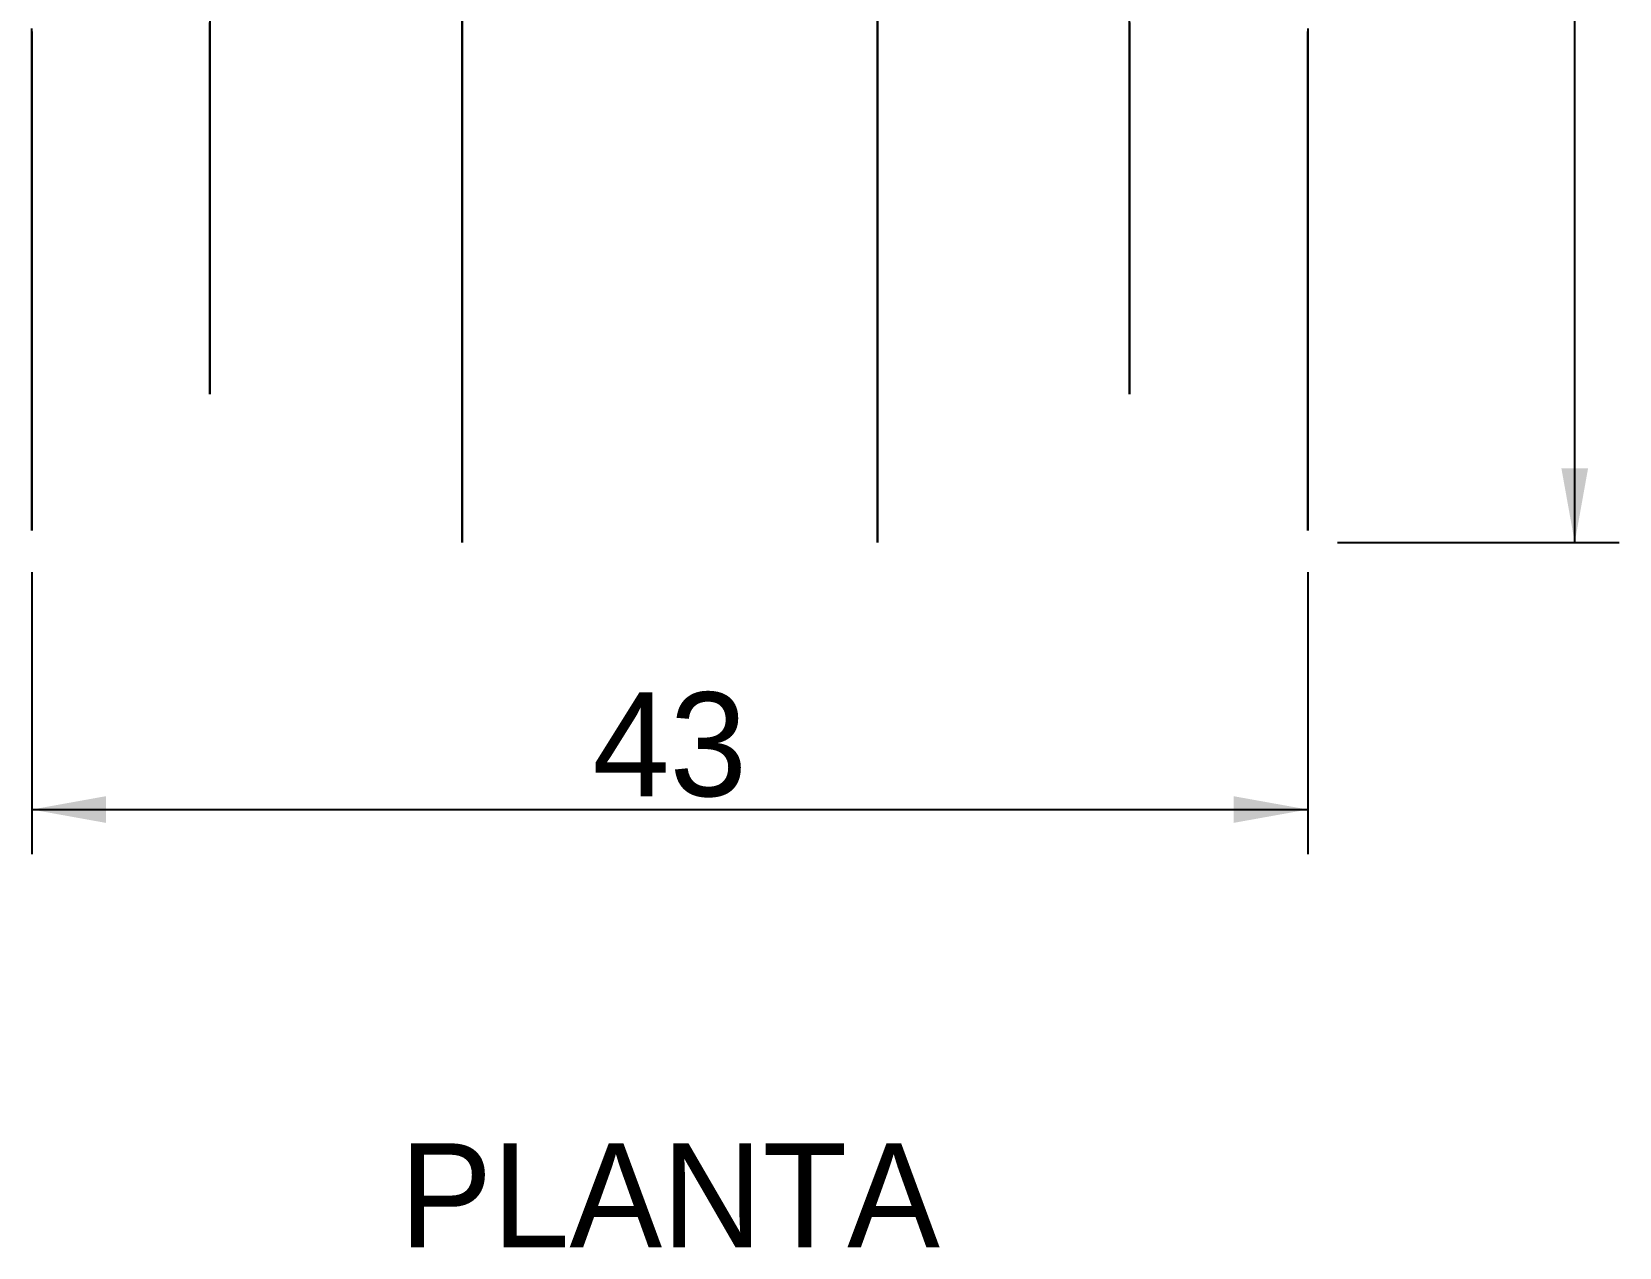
# Model space of a CAD drawing. Extents: x 0 to 420, y 0 to 297.
# Drawn here: x 80.9 to 134.4, y 156.6 to 197.5 of the extents above; entities that cross this region are included whole.
import ezdxf
from ezdxf.enums import TextEntityAlignment as Align

# ---------------------------------------------------------------- set-up
doc = ezdxf.new("R2010")
doc.units = 0
for name, color, linetype in [('COTAS', 7, 'CONTINUOUS'), ('TEXTO', 7, 'CONTINUOUS'), ('VISIBLE', 7, 'CONTINUOUS')]:
    doc.layers.add(name, color=color, linetype=linetype)

msp = doc.modelspace()

# ---------------------------------------------------------------- linework, layer by layer
at = {"layer": 'COTAS'}
for p, q in [((132.8816, 180.3155), (132.8816, 264.3155)), ((124.8816, 180.3155), (134.3816, 180.3155)), ((80.8816, 179.3155), (80.8816, 169.8155)), ((123.8816, 179.3155), (123.8816, 169.8155)), ((80.8816, 171.3155), (123.8816, 171.3155))]:
    msp.add_line(p, q, dxfattribs=at)
for points in [[(132.8816, 180.3155), (133.3316, 182.8155), (132.4316, 182.8155)], [(80.8816, 171.3155), (83.3816, 171.7655), (83.3816, 170.8655)], [(123.8816, 171.3155), (121.3816, 171.7655), (121.3816, 170.8655)]]:
    msp.add_solid(points, dxfattribs=at)
at = {"layer": 'VISIBLE'}
for p, q in [((95.3816, 198.7729), (95.3816, 197.1701)), ((109.3816, 197.1701), (109.3816, 198.7729)), ((86.8816, 198.1013), (86.8816, 197.5219)), ((95.3816, 197.1154), (95.3816, 197.9912)), ((109.3816, 197.9912), (109.3816, 197.1154)), ((117.8816, 197.5219), (117.8816, 198.1013)), ((80.8816, 197.1455), (80.8816, 197.6381)), ((80.8816, 197.5293), (80.8816, 196.991)), ((86.8816, 196.1525), (86.8816, 197.8425)), ((86.8816, 197.5219), (86.8816, 196.3375)), ((86.8816, 196.1525), (86.8816, 197.5219)), ((95.3816, 197.6381), (95.3816, 197.1455)), ((95.3816, 196.991), (95.3816, 197.5293)), ((109.3816, 197.1455), (109.3816, 197.6381)), ((109.3816, 197.5293), (109.3816, 196.991)), ((117.8816, 197.8425), (117.8816, 196.1525)), ((117.8816, 197.2199), (117.8816, 197.5219)), ((117.8816, 197.5219), (117.8816, 196.1525)), ((123.8816, 197.6381), (123.8816, 197.1455)), ((123.8816, 196.991), (123.8816, 197.5293)), ((80.8816, 196.991), (80.8816, 197.1455)), ((80.8816, 196.991), (80.8816, 196.8512)), ((80.8816, 196.5043), (80.8816, 196.991)), ((95.3816, 197.1701), (95.3816, 196.7475)), ((95.3816, 197.1455), (95.3816, 196.991)), ((95.3816, 196.7475), (95.3816, 197.1154)), ((95.3816, 196.8512), (95.3816, 196.991)), ((95.3816, 196.991), (95.3816, 196.5043)), ((109.3816, 196.7475), (109.3816, 197.1701)), ((109.3816, 196.991), (109.3816, 197.1455)), ((109.3816, 197.1154), (109.3816, 196.7475)), ((109.3816, 196.991), (109.3816, 196.8512)), ((109.3816, 196.5043), (109.3816, 196.991)), ((117.8816, 196.1525), (117.8816, 197.2199)), ((123.8816, 197.1455), (123.8816, 196.991)), ((123.8816, 196.8512), (123.8816, 196.991)), ((123.8816, 196.991), (123.8816, 196.5043)), ((80.8816, 196.8512), (80.8816, 196.4059)), ((80.8816, 193.4849), (80.8816, 196.5043)), ((80.8816, 196.4059), (80.8816, 193.3866)), ((95.3816, 196.4059), (95.3816, 196.8512)), ((95.3816, 196.7475), (95.3816, 196.4148)), ((95.3816, 196.3654), (95.3816, 196.7475)), ((95.3816, 196.5043), (95.3816, 194.2794)), ((95.3816, 193.4849), (95.3816, 196.5043)), ((95.3816, 196.4148), (95.3816, 195.6229)), ((95.3816, 195.6114), (95.3816, 196.4059)), ((95.3816, 196.4059), (95.3816, 193.3866)), ((95.3816, 194.9161), (95.3816, 196.3654)), ((109.3816, 196.8512), (109.3816, 196.4059)), ((109.3816, 196.4148), (109.3816, 196.7475)), ((109.3816, 196.7475), (109.3816, 196.3654)), ((109.3816, 195.6114), (109.3816, 196.5043)), ((109.3816, 196.5043), (109.3816, 193.4849)), ((109.3816, 195.6229), (109.3816, 196.4148)), ((109.3816, 196.4059), (109.3816, 194.2794)), ((109.3816, 193.3866), (109.3816, 196.4059)), ((109.3816, 196.3654), (109.3816, 194.9161)), ((123.8816, 196.4059), (123.8816, 196.8512)), ((123.8816, 196.5043), (123.8816, 193.4849)), ((123.8816, 193.3866), (123.8816, 196.4059)), ((86.8816, 196.3375), (86.8816, 196.1525)), ((86.8816, 195.9902), (86.8816, 196.1525)), ((86.8816, 196.1525), (86.8816, 194.6704)), ((86.8816, 196.1525), (86.8816, 194.9515)), ((86.8816, 194.9515), (86.8816, 195.9902)), ((117.8816, 196.1525), (117.8816, 195.2164)), ((117.8816, 194.6704), (117.8816, 196.1525)), ((117.8816, 194.9515), (117.8816, 196.1525)), ((95.3816, 195.6229), (95.3816, 194.4484)), ((95.3816, 193.3866), (95.3816, 195.6114)), ((109.3816, 194.4484), (109.3816, 195.6229)), ((109.3816, 193.4849), (109.3816, 195.6114)), ((86.8816, 194.4435), (86.8816, 194.9515)), ((95.3816, 193.7415), (95.3816, 194.9161)), ((109.3816, 194.9161), (109.3816, 193.7415)), ((117.8816, 195.2164), (117.8816, 194.9515)), ((117.8816, 194.9515), (117.8816, 194.4435)), ((86.8816, 194.6704), (86.8816, 194.1623)), ((86.8816, 192.9614), (86.8816, 194.4435)), ((95.3816, 194.4484), (95.3816, 192.9991)), ((95.3816, 194.2794), (95.3816, 193.4849)), ((109.3816, 192.9991), (109.3816, 194.4484)), ((109.3816, 194.2794), (109.3816, 193.3866)), ((117.8816, 194.1623), (117.8816, 194.6704)), ((117.8816, 194.4435), (117.8816, 192.9614)), ((86.8816, 194.1623), (86.8816, 193.1236)), ((86.8816, 192.9614), (86.8816, 194.1623)), ((95.3816, 192.9496), (95.3816, 193.7415)), ((109.3816, 193.7415), (109.3816, 192.9496)), ((117.8816, 193.8975), (117.8816, 194.1623)), ((117.8816, 194.1623), (117.8816, 192.9614)), ((117.8816, 192.9614), (117.8816, 193.8975)), ((80.8816, 193.0395), (80.8816, 193.4849)), ((80.8816, 193.3866), (80.8816, 192.8998)), ((95.3816, 193.4849), (95.3816, 193.0395)), ((95.3816, 192.8998), (95.3816, 193.3866)), ((109.3816, 193.0395), (109.3816, 193.4849)), ((109.3816, 193.3866), (109.3816, 192.8998)), ((123.8816, 193.4849), (123.8816, 193.0395)), ((123.8816, 192.8998), (123.8816, 193.3866)), ((80.8816, 192.8998), (80.8816, 193.0395)), ((80.8816, 192.8998), (80.8816, 192.7773)), ((80.8816, 192.4729), (80.8816, 192.8998)), ((80.8816, 192.7773), (80.8816, 192.3867)), ((86.8816, 193.1236), (86.8816, 192.9614)), ((86.8816, 192.8247), (86.8816, 192.9614)), ((86.8816, 192.9614), (86.8816, 191.7125)), ((86.8816, 192.9614), (86.8816, 191.9495)), ((86.8816, 191.9495), (86.8816, 192.8247)), ((95.3816, 193.0395), (95.3816, 192.8998)), ((95.3816, 192.9991), (95.3816, 192.617)), ((95.3816, 192.617), (95.3816, 192.9496)), ((95.3816, 192.7773), (95.3816, 192.8998)), ((95.3816, 192.8998), (95.3816, 192.4729)), ((95.3816, 192.3867), (95.3816, 192.7773)), ((95.3816, 192.617), (95.3816, 192.3252)), ((95.3816, 192.2818), (95.3816, 192.617)), ((109.3816, 192.8998), (109.3816, 193.0395)), ((109.3816, 192.617), (109.3816, 192.9991)), ((109.3816, 192.9496), (109.3816, 192.617)), ((109.3816, 192.8998), (109.3816, 192.7773)), ((109.3816, 192.4729), (109.3816, 192.8998)), ((109.3816, 192.7773), (109.3816, 192.3867)), ((109.3816, 192.3252), (109.3816, 192.617)), ((109.3816, 192.617), (109.3816, 192.2818)), ((117.8816, 192.9614), (117.8816, 192.1726)), ((117.8816, 191.7125), (117.8816, 192.9614)), ((117.8816, 191.9495), (117.8816, 192.9614)), ((123.8816, 193.0395), (123.8816, 192.8998)), ((123.8816, 192.7773), (123.8816, 192.8998)), ((123.8816, 192.8998), (123.8816, 192.4729)), ((123.8816, 192.3867), (123.8816, 192.7773)), ((80.8816, 189.8251), (80.8816, 192.4729)), ((80.8816, 192.3867), (80.8816, 189.7388)), ((95.3816, 192.4729), (95.3816, 190.5218)), ((95.3816, 189.8251), (95.3816, 192.4729)), ((95.3816, 191.69), (95.3816, 192.3867)), ((95.3816, 192.3867), (95.3816, 189.7388)), ((95.3816, 192.3252), (95.3816, 191.6308)), ((95.3816, 191.0109), (95.3816, 192.2818)), ((109.3816, 191.69), (109.3816, 192.4729)), ((109.3816, 192.4729), (109.3816, 189.8251)), ((109.3816, 192.3867), (109.3816, 190.5218)), ((109.3816, 189.7388), (109.3816, 192.3867)), ((109.3816, 191.6308), (109.3816, 192.3252)), ((109.3816, 192.2818), (109.3816, 191.0109)), ((117.8816, 192.1726), (117.8816, 191.9495)), ((123.8816, 192.4729), (123.8816, 189.8251)), ((123.8816, 189.7388), (123.8816, 192.3867)), ((86.8816, 191.5214), (86.8816, 191.9495)), ((86.8816, 191.7125), (86.8816, 191.2845)), ((95.3816, 189.7388), (95.3816, 191.69)), ((95.3816, 191.6308), (95.3816, 190.6007)), ((109.3816, 189.8251), (109.3816, 191.69)), ((109.3816, 190.6007), (109.3816, 191.6308)), ((117.8816, 191.9495), (117.8816, 191.5214)), ((117.8816, 191.2845), (117.8816, 191.7125)), ((86.8816, 190.2725), (86.8816, 191.5214)), ((86.8816, 191.2845), (86.8816, 190.4092)), ((86.8816, 190.2725), (86.8816, 191.2845)), ((95.3816, 189.9808), (95.3816, 191.0109)), ((109.3816, 191.0109), (109.3816, 189.9808)), ((117.8816, 191.5214), (117.8816, 190.2725)), ((117.8816, 191.0613), (117.8816, 191.2845)), ((117.8816, 191.2845), (117.8816, 190.2725)), ((117.8816, 190.2725), (117.8816, 191.0613)), ((95.3816, 190.6007), (95.3816, 189.3297)), ((95.3816, 190.5218), (95.3816, 189.8251)), ((109.3816, 189.3297), (109.3816, 190.6007)), ((109.3816, 190.5218), (109.3816, 189.7388)), ((86.8816, 190.4092), (86.8816, 190.2725)), ((86.8816, 190.1637), (86.8816, 190.2725)), ((86.8816, 190.2725), (86.8816, 189.2783)), ((86.8816, 190.2725), (86.8816, 189.4669)), ((86.8816, 189.4669), (86.8816, 190.1637)), ((95.3816, 189.2864), (95.3816, 189.9808)), ((109.3816, 189.9808), (109.3816, 189.2864)), ((117.8816, 190.2725), (117.8816, 189.6446)), ((117.8816, 189.2783), (117.8816, 190.2725)), ((117.8816, 189.4669), (117.8816, 190.2725)), ((80.8816, 189.4345), (80.8816, 189.8251)), ((80.8816, 189.7388), (80.8816, 189.312)), ((80.8816, 189.312), (80.8816, 189.4345)), ((86.8816, 189.1261), (86.8816, 189.4669)), ((95.3816, 189.8251), (95.3816, 189.4345)), ((95.3816, 189.312), (95.3816, 189.7388)), ((95.3816, 189.4345), (95.3816, 189.312)), ((109.3816, 189.4345), (109.3816, 189.8251)), ((109.3816, 189.7388), (109.3816, 189.312)), ((109.3816, 189.312), (109.3816, 189.4345)), ((117.8816, 189.6446), (117.8816, 189.4669)), ((117.8816, 189.4669), (117.8816, 189.1261)), ((123.8816, 189.8251), (123.8816, 189.4345)), ((123.8816, 189.312), (123.8816, 189.7388)), ((123.8816, 189.4345), (123.8816, 189.312)), ((80.8816, 189.312), (80.8816, 189.2087)), ((80.8816, 188.9523), (80.8816, 189.312)), ((80.8816, 189.2087), (80.8816, 188.8796)), ((80.8816, 186.7212), (80.8816, 188.9523)), ((80.8816, 188.8796), (80.8816, 186.6485)), ((86.8816, 189.2783), (86.8816, 188.9375)), ((86.8816, 188.1319), (86.8816, 189.1261)), ((86.8816, 188.9375), (86.8816, 188.2408)), ((86.8816, 188.1319), (86.8816, 188.9375)), ((95.3816, 189.3297), (95.3816, 188.9946)), ((95.3816, 189.2087), (95.3816, 189.312)), ((95.3816, 189.312), (95.3816, 188.9523)), ((95.3816, 188.9946), (95.3816, 189.2864)), ((95.3816, 188.8796), (95.3816, 189.2087)), ((95.3816, 188.9946), (95.3816, 188.7488)), ((95.3816, 188.7123), (95.3816, 188.9946)), ((95.3816, 188.9523), (95.3816, 187.3082)), ((95.3816, 186.7212), (95.3816, 188.9523)), ((95.3816, 188.2925), (95.3816, 188.8796)), ((95.3816, 188.8796), (95.3816, 186.6485)), ((109.3816, 188.9946), (109.3816, 189.3297)), ((109.3816, 189.312), (109.3816, 189.2087)), ((109.3816, 188.9523), (109.3816, 189.312)), ((109.3816, 189.2864), (109.3816, 188.9946)), ((109.3816, 189.2087), (109.3816, 188.8796)), ((109.3816, 188.7488), (109.3816, 188.9946)), ((109.3816, 188.9946), (109.3816, 188.7123)), ((109.3816, 188.2925), (109.3816, 188.9523)), ((109.3816, 188.9523), (109.3816, 186.7212)), ((109.3816, 188.8796), (109.3816, 187.3082)), ((109.3816, 186.6485), (109.3816, 188.8796)), ((117.8816, 188.9375), (117.8816, 189.2783)), ((117.8816, 189.1261), (117.8816, 188.1319)), ((117.8816, 188.7598), (117.8816, 188.9375)), ((117.8816, 188.9375), (117.8816, 188.1319)), ((123.8816, 189.2087), (123.8816, 189.312)), ((123.8816, 189.312), (123.8816, 188.9523)), ((123.8816, 188.8796), (123.8816, 189.2087)), ((123.8816, 188.9523), (123.8816, 186.7212)), ((123.8816, 186.6485), (123.8816, 188.8796)), ((95.3816, 188.7488), (95.3816, 188.1636)), ((95.3816, 187.6413), (95.3816, 188.7123)), ((109.3816, 188.1636), (109.3816, 188.7488)), ((109.3816, 188.7123), (109.3816, 187.6413)), ((117.8816, 188.1319), (117.8816, 188.7598)), ((86.8816, 188.2408), (86.8816, 188.1319)), ((86.8816, 188.0528), (86.8816, 188.1319)), ((86.8816, 188.1319), (86.8816, 187.4094)), ((86.8816, 188.1319), (86.8816, 187.5464)), ((86.8816, 187.5464), (86.8816, 188.0528)), ((95.3816, 186.6485), (95.3816, 188.2925)), ((95.3816, 188.1636), (95.3816, 187.2957)), ((109.3816, 186.7212), (109.3816, 188.2925)), ((109.3816, 187.2957), (109.3816, 188.1636)), ((117.8816, 188.1319), (117.8816, 187.6756)), ((117.8816, 187.4094), (117.8816, 188.1319)), ((117.8816, 187.5464), (117.8816, 188.1319)), ((86.8816, 187.2988), (86.8816, 187.5464)), ((86.8816, 187.4094), (86.8816, 187.1617)), ((86.8816, 186.5762), (86.8816, 187.2988)), ((95.3816, 186.7734), (95.3816, 187.6413)), ((95.3816, 187.3082), (95.3816, 186.7212)), ((95.3816, 187.2957), (95.3816, 186.2248)), ((109.3816, 187.6413), (109.3816, 186.7734)), ((109.3816, 187.3082), (109.3816, 186.6485)), ((109.3816, 186.2248), (109.3816, 187.2957)), ((117.8816, 187.6756), (117.8816, 187.5464)), ((117.8816, 187.5464), (117.8816, 187.2988)), ((117.8816, 187.1617), (117.8816, 187.4094)), ((117.8816, 187.2988), (117.8816, 186.5762)), ((80.8816, 186.3921), (80.8816, 186.7212)), ((86.8816, 187.1617), (86.8816, 186.6553)), ((86.8816, 186.5762), (86.8816, 187.1617)), ((95.3816, 186.1882), (95.3816, 186.7734)), ((95.3816, 186.7212), (95.3816, 186.3921)), ((109.3816, 186.7734), (109.3816, 186.1882)), ((109.3816, 186.3921), (109.3816, 186.7212)), ((117.8816, 187.0326), (117.8816, 187.1617)), ((117.8816, 187.1617), (117.8816, 186.5762)), ((117.8816, 186.5762), (117.8816, 187.0326)), ((123.8816, 186.7212), (123.8816, 186.3921)), ((80.8816, 186.6485), (80.8816, 186.2888)), ((80.8816, 186.2888), (80.8816, 186.3921)), ((80.8816, 186.2888), (80.8816, 186.2066)), ((80.8816, 186.0024), (80.8816, 186.2888)), ((80.8816, 186.2066), (80.8816, 185.9446)), ((86.8816, 186.6553), (86.8816, 186.5762)), ((86.8816, 186.5282), (86.8816, 186.5762)), ((86.8816, 186.5762), (86.8816, 186.1377)), ((86.8816, 186.5762), (86.8816, 186.2209)), ((86.8816, 186.2209), (86.8816, 186.5282)), ((86.8816, 186.0705), (86.8816, 186.2209)), ((95.3816, 186.2888), (95.3816, 186.6485)), ((95.3816, 186.3921), (95.3816, 186.2888)), ((95.3816, 186.2066), (95.3816, 186.2888)), ((95.3816, 186.2888), (95.3816, 186.0024)), ((95.3816, 186.2248), (95.3816, 185.9424)), ((95.3816, 185.9446), (95.3816, 186.2066)), ((95.3816, 185.9424), (95.3816, 186.1882)), ((109.3816, 186.6485), (109.3816, 186.2888)), ((109.3816, 186.2888), (109.3816, 186.3921)), ((109.3816, 186.2888), (109.3816, 186.2066)), ((109.3816, 186.0024), (109.3816, 186.2888)), ((109.3816, 185.9424), (109.3816, 186.2248)), ((109.3816, 186.2066), (109.3816, 185.9446)), ((109.3816, 186.1882), (109.3816, 185.9424)), ((117.8816, 186.5762), (117.8816, 186.2992)), ((117.8816, 186.1377), (117.8816, 186.5762)), ((117.8816, 186.2209), (117.8816, 186.5762)), ((117.8816, 186.2992), (117.8816, 186.2209)), ((117.8816, 186.2209), (117.8816, 186.0705)), ((123.8816, 186.2888), (123.8816, 186.6485)), ((123.8816, 186.3921), (123.8816, 186.2888)), ((123.8816, 186.2066), (123.8816, 186.2888)), ((123.8816, 186.2888), (123.8816, 186.0024)), ((123.8816, 185.9446), (123.8816, 186.2066)), ((80.8816, 184.2263), (80.8816, 186.0024)), ((80.8816, 185.9446), (80.8816, 184.1684)), ((86.8816, 186.1377), (86.8816, 185.9873)), ((86.8816, 185.632), (86.8816, 186.0705)), ((86.8816, 185.9873), (86.8816, 185.68)), ((86.8816, 185.632), (86.8816, 185.9873)), ((86.8816, 185.68), (86.8816, 185.632)), ((95.3816, 186.0024), (95.3816, 184.6936)), ((95.3816, 184.2263), (95.3816, 186.0024)), ((95.3816, 185.4772), (95.3816, 185.9446)), ((95.3816, 185.9446), (95.3816, 184.1684)), ((95.3816, 185.9424), (95.3816, 185.7467)), ((95.3816, 185.7176), (95.3816, 185.9424)), ((95.3816, 185.7467), (95.3816, 185.2808)), ((95.3816, 184.865), (95.3816, 185.7176)), ((109.3816, 185.4772), (109.3816, 186.0024)), ((109.3816, 186.0024), (109.3816, 184.2263)), ((109.3816, 185.9446), (109.3816, 184.6936)), ((109.3816, 184.1684), (109.3816, 185.9446)), ((109.3816, 185.7467), (109.3816, 185.9424)), ((109.3816, 185.9424), (109.3816, 185.7176)), ((109.3816, 185.2808), (109.3816, 185.7467)), ((109.3816, 185.7176), (109.3816, 184.865)), ((117.8816, 185.9873), (117.8816, 186.1377)), ((117.8816, 186.0705), (117.8816, 185.632)), ((117.8816, 185.909), (117.8816, 185.9873)), ((117.8816, 185.9873), (117.8816, 185.632)), ((117.8816, 185.632), (117.8816, 185.909)), ((123.8816, 186.0024), (123.8816, 184.2263)), ((123.8816, 184.1684), (123.8816, 185.9446)), ((86.8816, 185.6159), (86.8816, 185.632)), ((86.8816, 185.632), (86.8816, 185.485)), ((86.8816, 185.632), (86.8816, 185.5129)), ((86.8816, 185.5129), (86.8816, 185.6159)), ((86.8816, 185.4625), (86.8816, 185.5129)), ((86.8816, 185.485), (86.8816, 185.4346)), ((86.8816, 185.3155), (86.8816, 185.4625)), ((86.8816, 185.4346), (86.8816, 185.3316)), ((86.8816, 185.3155), (86.8816, 185.4346)), ((86.8816, 185.3316), (86.8816, 185.3155)), ((95.3816, 184.1684), (95.3816, 185.4772)), ((95.3816, 185.2808), (95.3816, 184.5899)), ((109.3816, 184.2263), (109.3816, 185.4772)), ((109.3816, 184.5899), (109.3816, 185.2808)), ((117.8816, 185.632), (117.8816, 185.5391)), ((117.8816, 185.485), (117.8816, 185.632)), ((117.8816, 185.5129), (117.8816, 185.632)), ((117.8816, 185.5391), (117.8816, 185.5129)), ((117.8816, 185.5129), (117.8816, 185.4625)), ((117.8816, 185.4346), (117.8816, 185.485)), ((117.8816, 185.4625), (117.8816, 185.3155)), ((117.8816, 185.4083), (117.8816, 185.4346)), ((117.8816, 185.4346), (117.8816, 185.3155)), ((117.8816, 185.3155), (117.8816, 185.4083)), ((95.3816, 184.1741), (95.3816, 184.865)), ((95.3816, 184.6936), (95.3816, 184.2263)), ((95.3816, 184.5899), (95.3816, 183.7373)), ((109.3816, 184.865), (109.3816, 184.1741)), ((109.3816, 184.6936), (109.3816, 184.1684)), ((109.3816, 183.7373), (109.3816, 184.5899)), ((80.8816, 183.9643), (80.8816, 184.2263)), ((80.8816, 184.1684), (80.8816, 183.8821)), ((95.3816, 184.2263), (95.3816, 183.9643)), ((95.3816, 183.7082), (95.3816, 184.1741)), ((95.3816, 183.8821), (95.3816, 184.1684)), ((109.3816, 183.9643), (109.3816, 184.2263)), ((109.3816, 184.1741), (109.3816, 183.7082)), ((109.3816, 184.1684), (109.3816, 183.8821)), ((123.8816, 184.2263), (123.8816, 183.9643)), ((123.8816, 183.8821), (123.8816, 184.1684)), ((80.8816, 183.8821), (80.8816, 183.9643)), ((80.8816, 183.8821), (80.8816, 183.8223)), ((80.8816, 183.674), (80.8816, 183.8821)), ((80.8816, 183.8223), (80.8816, 183.6319)), ((80.8816, 182.3831), (80.8816, 183.674)), ((80.8816, 183.6319), (80.8816, 182.341)), ((95.3816, 183.9643), (95.3816, 183.8821)), ((95.3816, 183.8223), (95.3816, 183.8821)), ((95.3816, 183.8821), (95.3816, 183.674)), ((95.3816, 183.6319), (95.3816, 183.8223)), ((95.3816, 183.7373), (95.3816, 183.5125)), ((95.3816, 183.5125), (95.3816, 183.7082)), ((95.3816, 183.674), (95.3816, 182.7228)), ((95.3816, 182.3831), (95.3816, 183.674)), ((95.3816, 183.2922), (95.3816, 183.6319)), ((95.3816, 183.6319), (95.3816, 182.341)), ((95.3816, 183.5125), (95.3816, 183.3703)), ((95.3816, 183.3491), (95.3816, 183.5125)), ((109.3816, 183.8821), (109.3816, 183.9643)), ((109.3816, 183.8821), (109.3816, 183.8223)), ((109.3816, 183.674), (109.3816, 183.8821)), ((109.3816, 183.8223), (109.3816, 183.6319)), ((109.3816, 183.5125), (109.3816, 183.7373)), ((109.3816, 183.7082), (109.3816, 183.5125)), ((109.3816, 183.2922), (109.3816, 183.674)), ((109.3816, 183.674), (109.3816, 182.3831)), ((109.3816, 183.6319), (109.3816, 182.7228)), ((109.3816, 182.341), (109.3816, 183.6319)), ((109.3816, 183.3703), (109.3816, 183.5125)), ((109.3816, 183.5125), (109.3816, 183.3491)), ((123.8816, 183.9643), (123.8816, 183.8821)), ((123.8816, 183.8223), (123.8816, 183.8821)), ((123.8816, 183.8821), (123.8816, 183.674)), ((123.8816, 183.6319), (123.8816, 183.8223)), ((123.8816, 183.674), (123.8816, 182.3831)), ((123.8816, 182.341), (123.8816, 183.6319)), ((95.3816, 183.3703), (95.3816, 183.0317)), ((95.3816, 182.7295), (95.3816, 183.3491)), ((95.3816, 182.341), (95.3816, 183.2922)), ((95.3816, 183.0317), (95.3816, 182.5296)), ((109.3816, 183.0317), (109.3816, 183.3703)), ((109.3816, 183.3491), (109.3816, 182.7295)), ((109.3816, 182.3831), (109.3816, 183.2922)), ((109.3816, 182.5296), (109.3816, 183.0317)), ((95.3816, 182.2274), (95.3816, 182.7295)), ((95.3816, 182.7228), (95.3816, 182.3831)), ((95.3816, 182.5296), (95.3816, 181.9099)), ((109.3816, 182.7295), (109.3816, 182.2274)), ((109.3816, 182.7228), (109.3816, 182.341)), ((109.3816, 181.9099), (109.3816, 182.5296)), ((80.8816, 182.1927), (80.8816, 182.3831)), ((80.8816, 182.341), (80.8816, 182.1329)), ((80.8816, 182.1329), (80.8816, 182.1927)), ((80.8816, 182.1329), (80.8816, 182.0967)), ((80.8816, 182.0066), (80.8816, 182.1329)), ((80.8816, 182.0967), (80.8816, 181.9811)), ((80.8816, 181.2232), (80.8816, 182.0066)), ((80.8816, 181.9811), (80.8816, 181.1977)), ((95.3816, 182.3831), (95.3816, 182.1927)), ((95.3816, 182.1329), (95.3816, 182.341)), ((95.3816, 181.8888), (95.3816, 182.2274)), ((95.3816, 182.1927), (95.3816, 182.1329)), ((95.3816, 182.0967), (95.3816, 182.1329)), ((95.3816, 182.1329), (95.3816, 182.0066)), ((95.3816, 181.9811), (95.3816, 182.0967)), ((95.3816, 182.0066), (95.3816, 181.4293)), ((95.3816, 181.2232), (95.3816, 182.0066)), ((95.3816, 181.775), (95.3816, 181.9811)), ((95.3816, 181.9811), (95.3816, 181.1977)), ((95.3816, 181.9099), (95.3816, 181.7466)), ((109.3816, 182.1927), (109.3816, 182.3831)), ((109.3816, 182.341), (109.3816, 182.1329)), ((109.3816, 182.2274), (109.3816, 181.8888)), ((109.3816, 182.1329), (109.3816, 182.1927)), ((109.3816, 182.1329), (109.3816, 182.0967)), ((109.3816, 182.0066), (109.3816, 182.1329)), ((109.3816, 182.0967), (109.3816, 181.9811)), ((109.3816, 181.775), (109.3816, 182.0066)), ((109.3816, 182.0066), (109.3816, 181.2232)), ((109.3816, 181.9811), (109.3816, 181.4293)), ((109.3816, 181.1977), (109.3816, 181.9811)), ((109.3816, 181.7466), (109.3816, 181.9099)), ((123.8816, 182.3831), (123.8816, 182.1927)), ((123.8816, 182.1329), (123.8816, 182.341)), ((123.8816, 182.1927), (123.8816, 182.1329)), ((123.8816, 182.0967), (123.8816, 182.1329)), ((123.8816, 182.1329), (123.8816, 182.0066)), ((123.8816, 181.9811), (123.8816, 182.0967)), ((123.8816, 182.0066), (123.8816, 181.2232)), ((123.8816, 181.1977), (123.8816, 181.9811)), ((95.3816, 181.7466), (95.3816, 181.8888)), ((95.3816, 181.1977), (95.3816, 181.775)), ((95.3816, 181.7466), (95.3816, 181.6602)), ((95.3816, 181.6474), (95.3816, 181.7466)), ((95.3816, 181.6602), (95.3816, 181.4548)), ((95.3816, 181.2713), (95.3816, 181.6474)), ((95.3816, 181.4548), (95.3816, 181.15)), ((95.3816, 181.4293), (95.3816, 181.2232)), ((109.3816, 181.8888), (109.3816, 181.7466)), ((109.3816, 181.2232), (109.3816, 181.775)), ((109.3816, 181.6602), (109.3816, 181.7466)), ((109.3816, 181.7466), (109.3816, 181.6474)), ((109.3816, 181.4548), (109.3816, 181.6602)), ((109.3816, 181.6474), (109.3816, 181.2713)), ((109.3816, 181.15), (109.3816, 181.4548)), ((109.3816, 181.4293), (109.3816, 181.1977)), ((80.8816, 181.1076), (80.8816, 181.2232)), ((80.8816, 181.1977), (80.8816, 181.0713)), ((80.8816, 181.0713), (80.8816, 181.1076)), ((80.8816, 181.0713), (80.8816, 181.0592)), ((80.8816, 181.029), (80.8816, 181.0713)), ((80.8816, 181.0592), (80.8816, 181.0204)), ((80.8816, 180.7664), (80.8816, 181.029)), ((80.8816, 181.0204), (80.8816, 180.7578)), ((95.3816, 180.9666), (95.3816, 181.2713)), ((95.3816, 181.2232), (95.3816, 181.1076)), ((95.3816, 181.0713), (95.3816, 181.1977)), ((95.3816, 181.15), (95.3816, 180.7739)), ((95.3816, 181.1076), (95.3816, 181.0713)), ((95.3816, 181.0592), (95.3816, 181.0713)), ((95.3816, 181.0713), (95.3816, 181.029)), ((95.3816, 181.0204), (95.3816, 181.0592)), ((95.3816, 181.029), (95.3816, 180.8355)), ((95.3816, 180.7664), (95.3816, 181.029)), ((95.3816, 180.9513), (95.3816, 181.0204)), ((95.3816, 181.0204), (95.3816, 180.7578)), ((95.3816, 180.7611), (95.3816, 180.9666)), ((95.3816, 180.7578), (95.3816, 180.9513)), ((95.3816, 180.8355), (95.3816, 180.7664)), ((109.3816, 181.2713), (109.3816, 180.9666)), ((109.3816, 181.1076), (109.3816, 181.2232)), ((109.3816, 181.1977), (109.3816, 181.0713)), ((109.3816, 180.7739), (109.3816, 181.15)), ((109.3816, 181.0713), (109.3816, 181.1076)), ((109.3816, 181.0713), (109.3816, 181.0592)), ((109.3816, 181.029), (109.3816, 181.0713)), ((109.3816, 181.0592), (109.3816, 181.0204)), ((109.3816, 180.9513), (109.3816, 181.029)), ((109.3816, 181.029), (109.3816, 180.7664)), ((109.3816, 181.0204), (109.3816, 180.8355)), ((109.3816, 180.7578), (109.3816, 181.0204)), ((109.3816, 180.9666), (109.3816, 180.7611)), ((109.3816, 180.7664), (109.3816, 180.9513)), ((109.3816, 180.8355), (109.3816, 180.7578)), ((123.8816, 181.2232), (123.8816, 181.1076)), ((123.8816, 181.0713), (123.8816, 181.1977)), ((123.8816, 181.1076), (123.8816, 181.0713)), ((123.8816, 181.0592), (123.8816, 181.0713)), ((123.8816, 181.0713), (123.8816, 181.029)), ((123.8816, 181.0204), (123.8816, 181.0592)), ((123.8816, 181.029), (123.8816, 180.7664)), ((123.8816, 180.7578), (123.8816, 181.0204)), ((80.8816, 180.7276), (80.8816, 180.7664)), ((80.8816, 180.7578), (80.8816, 180.7155)), ((80.8816, 180.7155), (80.8816, 180.7276)), ((95.3816, 180.7739), (95.3816, 180.6748)), ((95.3816, 180.7664), (95.3816, 180.7276)), ((95.3816, 180.6748), (95.3816, 180.7611)), ((95.3816, 180.7155), (95.3816, 180.7578)), ((95.3816, 180.7276), (95.3816, 180.7155)), ((95.3816, 180.6748), (95.3816, 180.6458)), ((95.3816, 180.6415), (95.3816, 180.6748)), ((95.3816, 180.6458), (95.3816, 180.5769)), ((95.3816, 180.5155), (95.3816, 180.6415)), ((95.3816, 180.5769), (95.3816, 180.4748)), ((95.3816, 180.4133), (95.3816, 180.5155)), ((95.3816, 180.4748), (95.3816, 180.3487)), ((95.3816, 180.3444), (95.3816, 180.4133)), ((95.3816, 180.3487), (95.3816, 180.3155)), ((95.3816, 180.3155), (95.3816, 180.3444)), ((109.3816, 180.6748), (109.3816, 180.7739)), ((109.3816, 180.7276), (109.3816, 180.7664)), ((109.3816, 180.7611), (109.3816, 180.6748)), ((109.3816, 180.7578), (109.3816, 180.7155)), ((109.3816, 180.7155), (109.3816, 180.7276)), ((109.3816, 180.6458), (109.3816, 180.6748)), ((109.3816, 180.6748), (109.3816, 180.6415)), ((109.3816, 180.5769), (109.3816, 180.6458)), ((109.3816, 180.6415), (109.3816, 180.5155)), ((109.3816, 180.4748), (109.3816, 180.5769)), ((109.3816, 180.5155), (109.3816, 180.4133)), ((109.3816, 180.3487), (109.3816, 180.4748)), ((109.3816, 180.4133), (109.3816, 180.3444)), ((109.3816, 180.3155), (109.3816, 180.3487)), ((109.3816, 180.3444), (109.3816, 180.3155)), ((123.8816, 180.7664), (123.8816, 180.7276)), ((123.8816, 180.7155), (123.8816, 180.7578)), ((123.8816, 180.7276), (123.8816, 180.7155))]:
    msp.add_line(p, q, dxfattribs=at)

# ---------------------------------------------------------------- texts
at = {"layer": 'COTAS'}
msp.add_text('43', height=3.5, dxfattribs=at).set_placement((102.3816, 173.5155), align=Align.MIDDLE_CENTER)
at = {"layer": 'TEXTO'}
msp.add_text('PLANTA', height=3.5, dxfattribs=at).set_placement((102.3816, 158.3155), align=Align.MIDDLE_CENTER)

doc.saveas('drawing.dxf')
